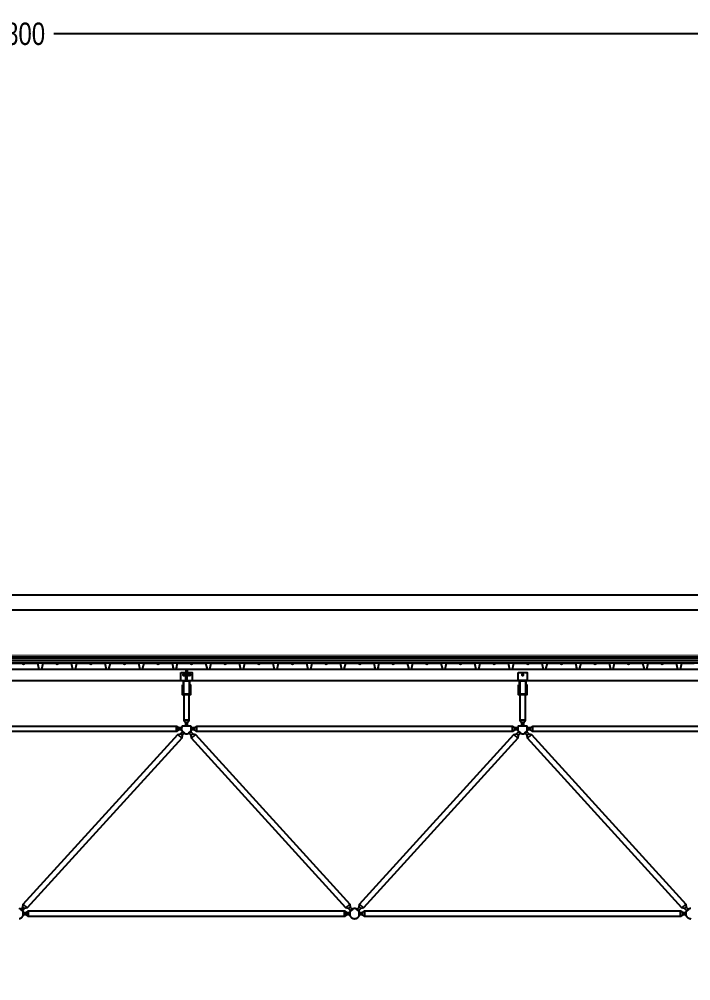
# Model space of a CAD drawing. Header units: centimetres. Extents: x 77182 to 116086, y 20619 to 33555.
# Drawn here: x 100365 to 100965, y 22503 to 23362 of the extents above; entities that cross this region are included whole.
import ezdxf

# ---------------------------------------------------------------- set-up
doc = ezdxf.new("R2010")
doc.units = ezdxf.units.CM
doc.header["$LTSCALE"] = 100
doc.linetypes.add('HIDDEN', pattern=[9.525, 6.35, -3.175])
for name, color, linetype in [('A-ANNO-DIMS', 187, 'Continuous'), ('A-ELEV-02', 253, 'Continuous'), ('A-ELEV-04', 250, 'Continuous'), ('A-WALL-INSL', 249, 'Continuous'), ('A-WALL-SNWPNL', 200, 'Continuous'), ('S-STEL', 3, 'Continuous')]:
    doc.layers.add(name, color=color, linetype=linetype)
doc.styles.add('Fields_100', font='act_simplex.shx', dxfattribs={"width": 0.8, "height": 20})
doc.linetypes.add('BATTING', pattern='A,0.00254,-2.54,[134,ltypeshp.shx,S=2.54,R=0,X=-2.54,Y=0],-5.08,[134,ltypeshp.shx,S=2.54,R=180,X=2.54,Y=0],-2.54', length=10.16254)
doc.dimstyles.new('FIELDS_100', dxfattribs={"dimscale": 0, "dimtxt": 20, "dimasz": 5, "dimexe": 5, "dimexo": 5, "dimgap": 5, "dimtad": 0, "dimdec": 0, "dimzin": 0, "dimdsep": 46, "dimtxsty": 'Fields_100', "dimblk": 'DOT', "dimcen": 0.09, "dimclrt": 50, "dimadec": 0, "dimazin": 0, "dimtfac": 1, "dimtdec": 0, "dimtix": 1, "dimtofl": 0, "dimtmove": 1, "dimatfit": 3, "dimfxl": 5, "dimfxlon": 1, "dimtolj": 1, "dimtzin": 0, "dimarcsym": 0})

# ---------------------------------------------------------------- blocks, each defined once
blk = doc.blocks.new('_Dot')
at = {"color": 0, "linetype": 'ByBlock', "lineweight": -2}
blk.add_line((-0.5, 0), (-1, 0), dxfattribs=at)
at = {"color": 0, "linetype": 'ByBlock', "const_width": 0.5}
blk.add_lwpolyline([(-0.25, 0, 1), (0.25, 0, 1)], format="xyb", close=True, dxfattribs=at)
blk = doc.blocks.new('*D15')
at = {"layer": 'A-ANNO-DIMS', "color": 0, "lineweight": -2, "transparency": 16777216}
for p, q in [((99464.7, 23343.48), (99464.7, 23353.48)), ((101264.7, 23343.48), (101264.7, 23353.48)), ((99469.7, 23348.48), (100333.03, 23348.48)), ((101259.7, 23348.48), (100396.36, 23348.48))]:
    blk.add_line(p, q, dxfattribs=at)
at = {"layer": 'DEFPOINTS', "color": 0, "transparency": 16777216}
for p in [(101264.7, 23348.48), (99464.7, 22503.48), (101264.7, 22503.48)]:
    blk.add_point(p, dxfattribs=at)
at = {"layer": 'A-ANNO-DIMS', "color": 0, "lineweight": -2, "transparency": 16777216, "xscale": 5, "yscale": 5, "zscale": 5, "rotation": 180}
blk.add_blockref('_Dot', (99464.7, 23348.48), dxfattribs=at)
at = {"layer": 'A-ANNO-DIMS', "color": 0, "lineweight": -2, "transparency": 16777216, "xscale": 5, "yscale": 5, "zscale": 5}
blk.add_blockref('_Dot', (101264.7, 23348.48), dxfattribs=at)
at = {"layer": 'A-ANNO-DIMS', "color": 50, "transparency": 16777216, "insert": (100364.7, 23348.48), "char_height": 20, "attachment_point": 5, "style": 'Fields_100'}
blk.add_mtext('\\A1;1800', dxfattribs=at)

msp = doc.modelspace()

# ---------------------------------------------------------------- linework, layer by layer
at = {"layer": 'A-ELEV-02'}
for points in [[(94012.2, 22781.49), (103009.7, 22781.49)], [(100514.2, 22781.49), (100514.2, 22778.49)], [(100515.2, 22781.49), (100515.2, 22778.49)], [(100516.9, 22777.19), (100516.88, 22777.19), (100516.87, 22777.19), (100516.85, 22777.18), (100516.83, 22777.18), (100516.82, 22777.18), (100516.8, 22777.18), (100516.79, 22777.18), (100516.77, 22777.17), (100516.75, 22777.17), (100516.74, 22777.17), (100516.72, 22777.16), (100516.7, 22777.16), (100516.69, 22777.15), (100516.67, 22777.15), (100516.66, 22777.14), (100516.64, 22777.14), (100516.62, 22777.13), (100516.61, 22777.12), (100516.59, 22777.12), (100516.58, 22777.11), (100516.56, 22777.1), (100516.54, 22777.09), (100516.53, 22777.08), (100516.51, 22777.07), (100516.5, 22777.06), (100516.48, 22777.05), (100516.47, 22777.04), (100516.46, 22777.03), (100516.44, 22777.02), (100516.43, 22777.01), (100516.42, 22776.99), (100516.4, 22776.98), (100516.39, 22776.97), (100516.38, 22776.96), (100516.37, 22776.94), (100516.35, 22776.93), (100516.34, 22776.91), (100516.33, 22776.9), (100516.32, 22776.88), (100516.31, 22776.87), (100516.3, 22776.85), (100516.29, 22776.84), (100516.28, 22776.82), (100516.28, 22776.81), (100516.27, 22776.79), (100516.26, 22776.78), (100516.25, 22776.76), (100516.25, 22776.74), (100516.24, 22776.73), (100516.23, 22776.71), (100516.23, 22776.7), (100516.22, 22776.68), (100516.22, 22776.66), (100516.22, 22776.65), (100516.21, 22776.63), (100516.21, 22776.61), (100516.21, 22776.6), (100516.2, 22776.58), (100516.2, 22776.57), (100516.2, 22776.55), (100516.2, 22776.53), (100516.2, 22776.52), (100516.2, 22776.5), (100516.2, 22776.49), (100516.2, 22776.47), (100516.2, 22776.46), (100516.2, 22776.44), (100516.2, 22776.42), (100516.2, 22776.41), (100516.2, 22776.39), (100516.21, 22776.38), (100516.21, 22776.36), (100516.21, 22776.34), (100516.22, 22776.33), (100516.22, 22776.31), (100516.22, 22776.29), (100516.23, 22776.28), (100516.23, 22776.26), (100516.24, 22776.25), (100516.25, 22776.23), (100516.25, 22776.21), (100516.26, 22776.2), (100516.27, 22776.18), (100516.28, 22776.16), (100516.28, 22776.15), (100516.29, 22776.13), (100516.3, 22776.12), (100516.31, 22776.1), (100516.32, 22776.09), (100516.33, 22776.07), (100516.34, 22776.06), (100516.35, 22776.05), (100516.37, 22776.03), (100516.38, 22776.02), (100516.39, 22776), (100516.4, 22775.99), (100516.42, 22775.98), (100516.43, 22775.97), (100516.44, 22775.95), (100516.46, 22775.94), (100516.47, 22775.93), (100516.48, 22775.92), (100516.5, 22775.91), (100516.51, 22775.9), (100516.53, 22775.89), (100516.54, 22775.88), (100516.56, 22775.87), (100516.58, 22775.86), (100516.59, 22775.86), (100516.61, 22775.85), (100516.62, 22775.84), (100516.64, 22775.84), (100516.66, 22775.83), (100516.67, 22775.82), (100516.69, 22775.82), (100516.7, 22775.81), (100516.72, 22775.81), (100516.74, 22775.81), (100516.75, 22775.8), (100516.77, 22775.8), (100516.79, 22775.8), (100516.8, 22775.79), (100516.82, 22775.79), (100516.83, 22775.79), (100516.85, 22775.79), (100516.87, 22775.79), (100516.88, 22775.79), (100516.9, 22775.79)], [(100517.5, 22777.19), (100516.9, 22777.19)], [(100517.5, 22775.79), (100516.9, 22775.79)], [(100517.5, 22775.79), (100517.51, 22775.79), (100517.53, 22775.79), (100517.54, 22775.79), (100517.56, 22775.79), (100517.58, 22775.79), (100517.59, 22775.79), (100517.61, 22775.8), (100517.62, 22775.8), (100517.64, 22775.8), (100517.66, 22775.81), (100517.67, 22775.81), (100517.69, 22775.81), (100517.71, 22775.82), (100517.72, 22775.82), (100517.74, 22775.83), (100517.76, 22775.84), (100517.77, 22775.84), (100517.79, 22775.85), (100517.8, 22775.86), (100517.82, 22775.86), (100517.83, 22775.87), (100517.85, 22775.88), (100517.87, 22775.89), (100517.88, 22775.9), (100517.9, 22775.91), (100517.91, 22775.92), (100517.92, 22775.93), (100517.94, 22775.94), (100517.95, 22775.95), (100517.97, 22775.97), (100517.98, 22775.98), (100517.99, 22775.99), (100518.01, 22776), (100518.02, 22776.02), (100518.03, 22776.03), (100518.04, 22776.05), (100518.05, 22776.06), (100518.06, 22776.07), (100518.07, 22776.09), (100518.08, 22776.1), (100518.09, 22776.12), (100518.1, 22776.13), (100518.11, 22776.15), (100518.12, 22776.16), (100518.13, 22776.18), (100518.13, 22776.2), (100518.14, 22776.21), (100518.15, 22776.23), (100518.15, 22776.25), (100518.16, 22776.26), (100518.17, 22776.28), (100518.17, 22776.29), (100518.17, 22776.31), (100518.18, 22776.33), (100518.18, 22776.34), (100518.19, 22776.36), (100518.19, 22776.38), (100518.19, 22776.39), (100518.19, 22776.41), (100518.19, 22776.42), (100518.2, 22776.44), (100518.2, 22776.46), (100518.2, 22776.47), (100518.2, 22776.49), (100518.2, 22776.5), (100518.2, 22776.52), (100518.2, 22776.53), (100518.19, 22776.55), (100518.19, 22776.57), (100518.19, 22776.58), (100518.19, 22776.6), (100518.19, 22776.61), (100518.18, 22776.63), (100518.18, 22776.65), (100518.17, 22776.66), (100518.17, 22776.68), (100518.17, 22776.7), (100518.16, 22776.71), (100518.15, 22776.73), (100518.15, 22776.74), (100518.14, 22776.76), (100518.13, 22776.78), (100518.13, 22776.79), (100518.12, 22776.81), (100518.11, 22776.82), (100518.1, 22776.84), (100518.09, 22776.85), (100518.08, 22776.87), (100518.07, 22776.88), (100518.06, 22776.9), (100518.05, 22776.91), (100518.04, 22776.93), (100518.03, 22776.94), (100518.02, 22776.96), (100518.01, 22776.97), (100517.99, 22776.98), (100517.98, 22776.99), (100517.97, 22777.01), (100517.95, 22777.02), (100517.94, 22777.03), (100517.92, 22777.04), (100517.91, 22777.05), (100517.9, 22777.06), (100517.88, 22777.07), (100517.87, 22777.08), (100517.85, 22777.09), (100517.83, 22777.1), (100517.82, 22777.11), (100517.8, 22777.12), (100517.79, 22777.12), (100517.77, 22777.13), (100517.76, 22777.14), (100517.74, 22777.14), (100517.72, 22777.15), (100517.71, 22777.15), (100517.69, 22777.16), (100517.67, 22777.16), (100517.66, 22777.17), (100517.64, 22777.17), (100517.62, 22777.17), (100517.61, 22777.18), (100517.59, 22777.18), (100517.58, 22777.18), (100517.56, 22777.18), (100517.54, 22777.18), (100517.53, 22777.19), (100517.51, 22777.19), (100517.5, 22777.19)], [(94012.2, 22771.49), (103009.7, 22771.49)], [(100509.7, 22771.49), (100519.7, 22771.49)], [(100818.7, 22771.49), (100810.7, 22771.49)], [(100511.1, 22765.89), (100511.6, 22765.89)], [(100511.1, 22764.49), (100511.6, 22764.49)], [(100512.28, 22758.69), (100512.28, 22736.09), (100513.7, 22734.09), (100513.7, 22731.09)], [(100515.7, 22731.09), (100515.7, 22734.09), (100517.11, 22736.09), (100517.11, 22758.69)], [(100517.8, 22765.89), (100518.3, 22765.89)], [(100517.8, 22764.49), (100518.3, 22764.49)], [(100811.1, 22765.89), (100811.6, 22765.89)], [(100811.1, 22764.49), (100811.6, 22764.49)], [(100812.28, 22758.69), (100812.28, 22736.09), (100813.7, 22734.09), (100813.7, 22731.09)], [(100815.7, 22731.09), (100815.7, 22734.09), (100817.11, 22736.09), (100817.11, 22758.69)], [(100817.8, 22765.89), (100818.3, 22765.89)], [(100817.8, 22764.49), (100818.3, 22764.49)], [(100517.11, 22736.09), (100512.28, 22736.09)], [(100515.7, 22734.09), (100513.7, 22734.09)], [(100817.11, 22736.09), (100812.28, 22736.09)], [(100815.7, 22734.09), (100813.7, 22734.09)], [(100218.8, 22729.39), (100221.8, 22729.39), (100223.8, 22730.8), (100505.6, 22730.8), (100507.6, 22729.39), (100510.6, 22729.39)], [(100510.6, 22727.39), (100507.6, 22727.39), (100505.6, 22725.97), (100223.8, 22725.97), (100221.8, 22727.39), (100218.8, 22727.39)], [(100505.6, 22725.97), (100505.6, 22730.8)], [(100506.79, 22723.28), (100510.36, 22720.03)], [(100507.6, 22727.39), (100507.6, 22729.39)], [(100509.18, 22723.81), (100510.66, 22722.46)], [(100511.1, 22731.09), (100511.01, 22730.97), (100510.93, 22730.84), (100510.85, 22730.71), (100510.77, 22730.58), (100510.7, 22730.45), (100510.63, 22730.31), (100510.56, 22730.17), (100510.51, 22730.02), (100510.45, 22729.88), (100510.43, 22729.8), (100510.4, 22729.73), (100510.38, 22729.65), (100510.36, 22729.57), (100510.34, 22729.5), (100510.32, 22729.42), (100510.3, 22729.34), (100510.28, 22729.26), (100510.27, 22729.19), (100510.26, 22729.11), (100510.24, 22729.03), (100510.23, 22728.95), (100510.22, 22728.87), (100510.22, 22728.79), (100510.21, 22728.71), (100510.2, 22728.63), (100510.2, 22728.55), (100510.2, 22728.47), (100510.2, 22728.39), (100510.2, 22728.31), (100510.2, 22728.23), (100510.2, 22728.15), (100510.21, 22728.07), (100510.21, 22727.99), (100510.22, 22727.92), (100510.23, 22727.84), (100510.24, 22727.76), (100510.25, 22727.68), (100510.28, 22727.53), (100510.31, 22727.37), (100510.35, 22727.22), (100510.39, 22727.07), (100510.44, 22726.93), (100510.49, 22726.79), (100510.55, 22726.65), (100510.61, 22726.51), (100510.67, 22726.37), (100510.74, 22726.24), (100510.81, 22726.11), (100510.89, 22725.98), (100510.98, 22725.86), (100511.07, 22725.73), (100511.16, 22725.61), (100511.26, 22725.49), (100511.36, 22725.37), (100511.47, 22725.25), (100511.52, 22725.2), (100511.58, 22725.14), (100511.64, 22725.09), (100511.69, 22725.04), (100511.75, 22724.98), (100511.81, 22724.93), (100511.88, 22724.88), (100511.94, 22724.83), (100512, 22724.78), (100512.07, 22724.74), (100512.13, 22724.69), (100512.2, 22724.65), (100512.26, 22724.6), (100512.33, 22724.56), (100512.4, 22724.52), (100512.47, 22724.48), (100512.54, 22724.44), (100512.61, 22724.4), (100512.68, 22724.36), (100512.75, 22724.33), (100512.82, 22724.3), (100512.9, 22724.26), (100512.97, 22724.23), (100513.04, 22724.2), (100513.12, 22724.17), (100513.19, 22724.15), (100513.27, 22724.12), (100513.34, 22724.1), (100513.49, 22724.05), (100513.64, 22724.01), (100513.79, 22723.98), (100513.95, 22723.95), (100514.1, 22723.93), (100514.25, 22723.91), (100514.4, 22723.9), (100514.55, 22723.89), (100514.7, 22723.89), (100514.85, 22723.89), (100515, 22723.9), (100515.15, 22723.91), (100515.3, 22723.93), (100515.45, 22723.95), (100515.6, 22723.98), (100515.75, 22724.01), (100515.9, 22724.05), (100516.05, 22724.1), (100516.13, 22724.12), (100516.2, 22724.15), (100516.28, 22724.17), (100516.35, 22724.2), (100516.43, 22724.23), (100516.5, 22724.26), (100516.57, 22724.3), (100516.64, 22724.33), (100516.71, 22724.36), (100516.79, 22724.4), (100516.86, 22724.44), (100516.93, 22724.48), (100516.99, 22724.52), (100517.06, 22724.56), (100517.13, 22724.6), (100517.2, 22724.65), (100517.26, 22724.69), (100517.33, 22724.74), (100517.39, 22724.78), (100517.46, 22724.83), (100517.52, 22724.88), (100517.58, 22724.93), (100517.64, 22724.98), (100517.7, 22725.04), (100517.76, 22725.09), (100517.82, 22725.14), (100517.87, 22725.2), (100517.93, 22725.25), (100518.04, 22725.37), (100518.14, 22725.49), (100518.24, 22725.61), (100518.33, 22725.73), (100518.42, 22725.86), (100518.5, 22725.98), (100518.58, 22726.11), (100518.65, 22726.24), (100518.72, 22726.37), (100518.79, 22726.51), (100518.85, 22726.65), (100518.9, 22726.79), (100518.95, 22726.93), (100519, 22727.07), (100519.04, 22727.22), (100519.08, 22727.37), (100519.11, 22727.53), (100519.14, 22727.68), (100519.15, 22727.76), (100519.16, 22727.84), (100519.17, 22727.92), (100519.18, 22727.99), (100519.19, 22728.07), (100519.19, 22728.15), (100519.19, 22728.23), (100519.2, 22728.31), (100519.2, 22728.39), (100519.2, 22728.47), (100519.19, 22728.55), (100519.19, 22728.63), (100519.19, 22728.71), (100519.18, 22728.79), (100519.17, 22728.87), (100519.16, 22728.95), (100519.15, 22729.03), (100519.14, 22729.11), (100519.13, 22729.19), (100519.11, 22729.26), (100519.09, 22729.34), (100519.08, 22729.42), (100519.06, 22729.5), (100519.04, 22729.57), (100519.02, 22729.65), (100518.99, 22729.73), (100518.97, 22729.8), (100518.94, 22729.88), (100518.89, 22730.02), (100518.83, 22730.17), (100518.77, 22730.31), (100518.7, 22730.45), (100518.63, 22730.58), (100518.55, 22730.71), (100518.47, 22730.84), (100518.38, 22730.97), (100518.3, 22731.09)], [(100510.57, 22726.6), (100513.31, 22724.11)], [(100510.6, 22726.53), (100510.6, 22730.24)], [(100511.1, 22731.09), (100518.3, 22731.09)], [(100516.08, 22724.11), (100518.83, 22726.6)], [(100518.73, 22722.46), (100520.21, 22723.81)], [(100518.8, 22729.39), (100521.8, 22729.39), (100523.8, 22730.8), (100805.6, 22730.8), (100807.6, 22729.39), (100810.6, 22729.39)], [(100518.8, 22726.53), (100518.8, 22730.24)], [(100810.6, 22727.39), (100807.6, 22727.39), (100805.6, 22725.97), (100523.8, 22725.97), (100521.8, 22727.39), (100518.8, 22727.39)], [(100519.03, 22720.03), (100522.61, 22723.28)], [(100521.8, 22727.39), (100521.8, 22729.39)], [(100523.8, 22725.97), (100523.8, 22730.8)], [(100805.6, 22725.97), (100805.6, 22730.8)], [(100806.79, 22723.28), (100810.36, 22720.03)], [(100807.6, 22727.39), (100807.6, 22729.39)], [(100809.18, 22723.81), (100810.66, 22722.46)], [(100811.1, 22731.09), (100811.01, 22730.97), (100810.93, 22730.84), (100810.85, 22730.71), (100810.77, 22730.58), (100810.7, 22730.45), (100810.63, 22730.31), (100810.56, 22730.17), (100810.51, 22730.02), (100810.45, 22729.88), (100810.43, 22729.8), (100810.4, 22729.73), (100810.38, 22729.65), (100810.36, 22729.57), (100810.34, 22729.5), (100810.32, 22729.42), (100810.3, 22729.34), (100810.28, 22729.26), (100810.27, 22729.19), (100810.26, 22729.11), (100810.24, 22729.03), (100810.23, 22728.95), (100810.22, 22728.87), (100810.22, 22728.79), (100810.21, 22728.71), (100810.2, 22728.63), (100810.2, 22728.55), (100810.2, 22728.47), (100810.2, 22728.39), (100810.2, 22728.31), (100810.2, 22728.23), (100810.2, 22728.15), (100810.21, 22728.07), (100810.21, 22727.99), (100810.22, 22727.92), (100810.23, 22727.84), (100810.24, 22727.76), (100810.25, 22727.68), (100810.28, 22727.53), (100810.31, 22727.37), (100810.35, 22727.22), (100810.39, 22727.07), (100810.44, 22726.93), (100810.49, 22726.79), (100810.55, 22726.65), (100810.61, 22726.51), (100810.67, 22726.37), (100810.74, 22726.24), (100810.81, 22726.11), (100810.89, 22725.98), (100810.98, 22725.86), (100811.07, 22725.73), (100811.16, 22725.61), (100811.26, 22725.49), (100811.36, 22725.37), (100811.47, 22725.25), (100811.52, 22725.2), (100811.58, 22725.14), (100811.64, 22725.09), (100811.69, 22725.04), (100811.75, 22724.98), (100811.81, 22724.93), (100811.88, 22724.88), (100811.94, 22724.83), (100812, 22724.78), (100812.07, 22724.74), (100812.13, 22724.69), (100812.2, 22724.65), (100812.26, 22724.6), (100812.33, 22724.56), (100812.4, 22724.52), (100812.47, 22724.48), (100812.54, 22724.44), (100812.61, 22724.4), (100812.68, 22724.36), (100812.75, 22724.33), (100812.82, 22724.3), (100812.9, 22724.26), (100812.97, 22724.23), (100813.04, 22724.2), (100813.12, 22724.17), (100813.19, 22724.15), (100813.27, 22724.12), (100813.34, 22724.1), (100813.49, 22724.05), (100813.64, 22724.01), (100813.79, 22723.98), (100813.95, 22723.95), (100814.1, 22723.93), (100814.25, 22723.91), (100814.4, 22723.9), (100814.55, 22723.89), (100814.7, 22723.89), (100814.85, 22723.89), (100815, 22723.9), (100815.15, 22723.91), (100815.3, 22723.93), (100815.45, 22723.95), (100815.6, 22723.98), (100815.75, 22724.01), (100815.9, 22724.05), (100816.05, 22724.1), (100816.13, 22724.12), (100816.2, 22724.15), (100816.28, 22724.17), (100816.35, 22724.2), (100816.43, 22724.23), (100816.5, 22724.26), (100816.57, 22724.3), (100816.64, 22724.33), (100816.71, 22724.36), (100816.79, 22724.4), (100816.86, 22724.44), (100816.93, 22724.48), (100816.99, 22724.52), (100817.06, 22724.56), (100817.13, 22724.6), (100817.2, 22724.65), (100817.26, 22724.69), (100817.33, 22724.74), (100817.39, 22724.78), (100817.46, 22724.83), (100817.52, 22724.88), (100817.58, 22724.93), (100817.64, 22724.98), (100817.7, 22725.04), (100817.76, 22725.09), (100817.82, 22725.14), (100817.87, 22725.2), (100817.93, 22725.25), (100818.04, 22725.37), (100818.14, 22725.49), (100818.24, 22725.61), (100818.33, 22725.73), (100818.42, 22725.86), (100818.5, 22725.98), (100818.58, 22726.11), (100818.65, 22726.24), (100818.72, 22726.37), (100818.79, 22726.51), (100818.85, 22726.65), (100818.9, 22726.79), (100818.95, 22726.93), (100819, 22727.07), (100819.04, 22727.22), (100819.08, 22727.37), (100819.11, 22727.53), (100819.14, 22727.68), (100819.15, 22727.76), (100819.16, 22727.84), (100819.17, 22727.92), (100819.18, 22727.99), (100819.19, 22728.07), (100819.19, 22728.15), (100819.19, 22728.23), (100819.2, 22728.31), (100819.2, 22728.39), (100819.2, 22728.47), (100819.19, 22728.55), (100819.19, 22728.63), (100819.19, 22728.71), (100819.18, 22728.79), (100819.17, 22728.87), (100819.16, 22728.95), (100819.15, 22729.03), (100819.14, 22729.11), (100819.13, 22729.19), (100819.11, 22729.26), (100819.09, 22729.34), (100819.08, 22729.42), (100819.06, 22729.5), (100819.04, 22729.57), (100819.02, 22729.65), (100818.99, 22729.73), (100818.97, 22729.8), (100818.94, 22729.88), (100818.89, 22730.02), (100818.83, 22730.17), (100818.77, 22730.31), (100818.7, 22730.45), (100818.63, 22730.58), (100818.55, 22730.71), (100818.47, 22730.84), (100818.38, 22730.97), (100818.3, 22731.09)], [(100810.57, 22726.6), (100813.31, 22724.11)], [(100810.6, 22726.53), (100810.6, 22730.24)], [(100811.1, 22731.09), (100818.3, 22731.09)], [(100816.08, 22724.11), (100818.83, 22726.6)], [(100818.73, 22722.46), (100820.21, 22723.81)], [(100818.8, 22729.39), (100821.8, 22729.39), (100823.8, 22730.8), (101105.6, 22730.8), (101107.6, 22729.39), (101110.6, 22729.39)], [(100818.8, 22726.53), (100818.8, 22730.24)], [(101110.6, 22727.39), (101107.6, 22727.39), (101105.6, 22725.97), (100823.8, 22725.97), (100821.8, 22727.39), (100818.8, 22727.39)], [(100819.03, 22720.03), (100822.61, 22723.28)], [(100821.8, 22727.39), (100821.8, 22729.39)], [(100823.8, 22725.97), (100823.8, 22730.8)], [(100368.73, 22569.31), (100370.21, 22567.97)], [(100369.03, 22571.74), (100372.61, 22568.5)], [(100656.79, 22568.5), (100660.36, 22571.74)], [(100659.18, 22567.97), (100660.66, 22569.31)], [(100668.73, 22569.31), (100670.21, 22567.97)], [(100669.03, 22571.74), (100672.61, 22568.5)], [(100956.79, 22568.5), (100960.36, 22571.74)], [(100959.18, 22567.97), (100960.66, 22569.31)], [(100365.31, 22558.93), (100365.41, 22558.94), (100365.52, 22558.96), (100365.62, 22558.98), (100365.73, 22559.01), (100365.83, 22559.03), (100365.94, 22559.06), (100366.04, 22559.09), (100366.15, 22559.13), (100366.25, 22559.16), (100366.35, 22559.2), (100366.46, 22559.25), (100366.56, 22559.29), (100366.66, 22559.34), (100366.76, 22559.39), (100366.86, 22559.44), (100366.96, 22559.5), (100367.06, 22559.56), (100367.16, 22559.62), (100367.26, 22559.68), (100367.35, 22559.75), (100367.44, 22559.82), (100367.53, 22559.89), (100367.62, 22559.97), (100367.71, 22560.04), (100367.8, 22560.12), (100367.88, 22560.2), (100367.96, 22560.29), (100368.04, 22560.37), (100368.12, 22560.46), (100368.19, 22560.55), (100368.26, 22560.64), (100368.33, 22560.73), (100368.4, 22560.83), (100368.46, 22560.92), (100368.53, 22561.02), (100368.58, 22561.12), (100368.64, 22561.22), (100368.69, 22561.32), (100368.75, 22561.42), (100368.79, 22561.52), (100368.84, 22561.63), (100368.88, 22561.73), (100368.92, 22561.83), (100368.96, 22561.94), (100368.99, 22562.04), (100369.02, 22562.15), (100369.05, 22562.25), (100369.08, 22562.36), (100369.1, 22562.46), (100369.12, 22562.57), (100369.14, 22562.67), (100369.16, 22562.78), (100369.17, 22562.88), (100369.18, 22562.98), (100369.19, 22563.08), (100369.19, 22563.19), (100369.2, 22563.29), (100369.2, 22563.39), (100369.2, 22563.49), (100369.19, 22563.59), (100369.19, 22563.69), (100369.18, 22563.79), (100369.17, 22563.89), (100369.16, 22564), (100369.14, 22564.1), (100369.12, 22564.21), (100369.1, 22564.31), (100369.08, 22564.41), (100369.05, 22564.52), (100369.02, 22564.62), (100368.99, 22564.73), (100368.96, 22564.83), (100368.92, 22564.94), (100368.88, 22565.04), (100368.84, 22565.15), (100368.79, 22565.25), (100368.75, 22565.35), (100368.69, 22565.45), (100368.64, 22565.55), (100368.58, 22565.65), (100368.53, 22565.75), (100368.46, 22565.85), (100368.4, 22565.94), (100368.33, 22566.04), (100368.26, 22566.13), (100368.19, 22566.22), (100368.12, 22566.31), (100368.04, 22566.4), (100367.96, 22566.49), (100367.88, 22566.57), (100367.8, 22566.65), (100367.71, 22566.73), (100367.62, 22566.81), (100367.53, 22566.88), (100367.44, 22566.95), (100367.35, 22567.02), (100367.26, 22567.09), (100367.16, 22567.15), (100367.06, 22567.21), (100366.96, 22567.27), (100366.86, 22567.33), (100366.76, 22567.38), (100366.66, 22567.43), (100366.56, 22567.48), (100366.46, 22567.53), (100366.35, 22567.57), (100366.25, 22567.61), (100366.15, 22567.65), (100366.04, 22567.68), (100365.94, 22567.71), (100365.83, 22567.74), (100365.73, 22567.77), (100365.62, 22567.79), (100365.52, 22567.81), (100365.41, 22567.83), (100365.31, 22567.84)], [(100366.08, 22567.67), (100368.83, 22565.17)], [(100368.8, 22564.39), (100371.8, 22564.39), (100373.8, 22565.8), (100655.6, 22565.8), (100657.6, 22564.39), (100660.6, 22564.39)], [(100368.8, 22561.53), (100368.8, 22565.24)], [(100660.6, 22562.39), (100657.6, 22562.39), (100655.6, 22560.97), (100373.8, 22560.97), (100371.8, 22562.39), (100368.8, 22562.39)], [(100371.8, 22562.39), (100371.8, 22564.39)], [(100373.8, 22560.97), (100373.8, 22565.8)], [(100655.6, 22560.97), (100655.6, 22565.8)], [(100657.6, 22562.39), (100657.6, 22564.39)], [(100660.57, 22565.17), (100663.31, 22567.67)], [(100660.6, 22561.53), (100660.6, 22565.24)], [(100666.08, 22567.67), (100668.83, 22565.17)], [(100668.8, 22564.39), (100671.8, 22564.39), (100673.8, 22565.8), (100955.6, 22565.8), (100957.6, 22564.39), (100960.6, 22564.39)], [(100668.8, 22561.53), (100668.8, 22565.24)], [(100960.6, 22562.39), (100957.6, 22562.39), (100955.6, 22560.97), (100673.8, 22560.97), (100671.8, 22562.39), (100668.8, 22562.39)], [(100671.8, 22562.39), (100671.8, 22564.39)], [(100673.8, 22560.97), (100673.8, 22565.8)], [(100955.6, 22560.97), (100955.6, 22565.8)], [(100957.6, 22562.39), (100957.6, 22564.39)], [(100964.8, 22567.89), (100964.7, 22567.89), (100964.6, 22567.89), (100964.5, 22567.88), (100964.4, 22567.88), (100964.29, 22567.87), (100964.19, 22567.86), (100964.09, 22567.84), (100963.98, 22567.83), (100963.88, 22567.81), (100963.77, 22567.79), (100963.67, 22567.77), (100963.56, 22567.74), (100963.46, 22567.71), (100963.35, 22567.68), (100963.25, 22567.65), (100963.15, 22567.61), (100963.04, 22567.57), (100962.94, 22567.53), (100962.83, 22567.48), (100962.73, 22567.43), (100962.63, 22567.38), (100962.53, 22567.33), (100962.43, 22567.27), (100962.33, 22567.21), (100962.24, 22567.15), (100962.14, 22567.09), (100962.04, 22567.02), (100961.95, 22566.95), (100961.86, 22566.88), (100961.77, 22566.81), (100961.68, 22566.73), (100961.6, 22566.65), (100961.52, 22566.57), (100961.43, 22566.49), (100961.36, 22566.4), (100961.28, 22566.31), (100961.2, 22566.22), (100961.13, 22566.13), (100961.06, 22566.04), (100961, 22565.94), (100960.93, 22565.85), (100960.87, 22565.75), (100960.81, 22565.65), (100960.75, 22565.55), (100960.7, 22565.45), (100960.65, 22565.35), (100960.6, 22565.25), (100960.56, 22565.15), (100960.51, 22565.04), (100960.47, 22564.94), (100960.44, 22564.83), (100960.4, 22564.73), (100960.37, 22564.62), (100960.34, 22564.52), (100960.32, 22564.41), (100960.29, 22564.31), (100960.27, 22564.21), (100960.25, 22564.1), (100960.24, 22564), (100960.23, 22563.89), (100960.22, 22563.79), (100960.21, 22563.69), (100960.2, 22563.59), (100960.2, 22563.49), (100960.2, 22563.39), (100960.2, 22563.29), (100960.2, 22563.19), (100960.21, 22563.08), (100960.22, 22562.98), (100960.23, 22562.88), (100960.24, 22562.78), (100960.25, 22562.67), (100960.27, 22562.57), (100960.29, 22562.46), (100960.32, 22562.36), (100960.34, 22562.25), (100960.37, 22562.15), (100960.4, 22562.04), (100960.44, 22561.94), (100960.47, 22561.83), (100960.51, 22561.73), (100960.56, 22561.63), (100960.6, 22561.52), (100960.65, 22561.42), (100960.7, 22561.32), (100960.75, 22561.22), (100960.81, 22561.12), (100960.87, 22561.02), (100960.93, 22560.92), (100961, 22560.83), (100961.06, 22560.73), (100961.13, 22560.64), (100961.2, 22560.55), (100961.28, 22560.46), (100961.36, 22560.37), (100961.43, 22560.29), (100961.52, 22560.2), (100961.6, 22560.12), (100961.68, 22560.04), (100961.77, 22559.97), (100961.86, 22559.89), (100961.95, 22559.82), (100962.04, 22559.75), (100962.14, 22559.68), (100962.24, 22559.62), (100962.33, 22559.56), (100962.43, 22559.5), (100962.53, 22559.44), (100962.63, 22559.39), (100962.73, 22559.34), (100962.83, 22559.29), (100962.94, 22559.25), (100963.04, 22559.2), (100963.15, 22559.16), (100963.25, 22559.13), (100963.35, 22559.09), (100963.46, 22559.06), (100963.56, 22559.03), (100963.67, 22559.01), (100963.77, 22558.98), (100963.88, 22558.96), (100963.98, 22558.94), (100964.09, 22558.93), (100964.19, 22558.92), (100964.29, 22558.9), (100964.4, 22558.9), (100964.5, 22558.89), (100964.6, 22558.89), (100964.7, 22558.89), (100964.8, 22558.89)], [(100960.57, 22565.17), (100963.31, 22567.67)], [(100960.6, 22561.53), (100960.6, 22565.24)]]:
    msp.add_lwpolyline(points, dxfattribs=at)
for points in [[(100509.7, 22778.49), (100519.7, 22778.49), (100519.7, 22771.19), (100509.7, 22771.19)], [(100512.9, 22776.49), (100512.9, 22776.5), (100512.9, 22776.52), (100512.9, 22776.53), (100512.89, 22776.55), (100512.89, 22776.57), (100512.89, 22776.58), (100512.89, 22776.6), (100512.89, 22776.61), (100512.88, 22776.63), (100512.88, 22776.65), (100512.87, 22776.66), (100512.87, 22776.68), (100512.87, 22776.7), (100512.86, 22776.71), (100512.85, 22776.73), (100512.85, 22776.74), (100512.84, 22776.76), (100512.83, 22776.78), (100512.83, 22776.79), (100512.82, 22776.81), (100512.81, 22776.82), (100512.8, 22776.84), (100512.79, 22776.85), (100512.78, 22776.87), (100512.77, 22776.88), (100512.76, 22776.9), (100512.75, 22776.91), (100512.74, 22776.93), (100512.73, 22776.94), (100512.72, 22776.96), (100512.71, 22776.97), (100512.69, 22776.98), (100512.68, 22776.99), (100512.67, 22777.01), (100512.65, 22777.02), (100512.64, 22777.03), (100512.62, 22777.04), (100512.61, 22777.05), (100512.6, 22777.06), (100512.58, 22777.07), (100512.57, 22777.08), (100512.55, 22777.09), (100512.53, 22777.1), (100512.52, 22777.11), (100512.5, 22777.12), (100512.49, 22777.12), (100512.47, 22777.13), (100512.46, 22777.14), (100512.44, 22777.14), (100512.42, 22777.15), (100512.41, 22777.15), (100512.39, 22777.16), (100512.37, 22777.16), (100512.36, 22777.17), (100512.34, 22777.17), (100512.32, 22777.17), (100512.31, 22777.18), (100512.29, 22777.18), (100512.28, 22777.18), (100512.26, 22777.18), (100512.24, 22777.18), (100512.23, 22777.19), (100512.21, 22777.19), (100512.2, 22777.19), (100512.18, 22777.19), (100512.17, 22777.19), (100512.15, 22777.18), (100512.13, 22777.18), (100512.12, 22777.18), (100512.1, 22777.18), (100512.09, 22777.18), (100512.07, 22777.17), (100512.05, 22777.17), (100512.04, 22777.17), (100512.02, 22777.16), (100512, 22777.16), (100511.99, 22777.15), (100511.97, 22777.15), (100511.96, 22777.14), (100511.94, 22777.14), (100511.92, 22777.13), (100511.91, 22777.12), (100511.89, 22777.12), (100511.88, 22777.11), (100511.86, 22777.1), (100511.84, 22777.09), (100511.83, 22777.08), (100511.81, 22777.07), (100511.8, 22777.06), (100511.78, 22777.05), (100511.77, 22777.04), (100511.76, 22777.03), (100511.74, 22777.02), (100511.73, 22777.01), (100511.72, 22776.99), (100511.7, 22776.98), (100511.69, 22776.97), (100511.68, 22776.96), (100511.67, 22776.94), (100511.65, 22776.93), (100511.64, 22776.91), (100511.63, 22776.9), (100511.62, 22776.88), (100511.61, 22776.87), (100511.6, 22776.85), (100511.59, 22776.84), (100511.58, 22776.82), (100511.58, 22776.81), (100511.57, 22776.79), (100511.56, 22776.78), (100511.55, 22776.76), (100511.55, 22776.74), (100511.54, 22776.73), (100511.53, 22776.71), (100511.53, 22776.7), (100511.52, 22776.68), (100511.52, 22776.66), (100511.52, 22776.65), (100511.51, 22776.63), (100511.51, 22776.61), (100511.51, 22776.6), (100511.5, 22776.58), (100511.5, 22776.57), (100511.5, 22776.55), (100511.5, 22776.53), (100511.5, 22776.52), (100511.5, 22776.5), (100511.5, 22776.49), (100511.5, 22776.47), (100511.5, 22776.46), (100511.5, 22776.44), (100511.5, 22776.42), (100511.5, 22776.41), (100511.5, 22776.39), (100511.51, 22776.38), (100511.51, 22776.36), (100511.51, 22776.34), (100511.52, 22776.33), (100511.52, 22776.31), (100511.52, 22776.29), (100511.53, 22776.28), (100511.53, 22776.26), (100511.54, 22776.25), (100511.55, 22776.23), (100511.55, 22776.21), (100511.56, 22776.2), (100511.57, 22776.18), (100511.58, 22776.16), (100511.58, 22776.15), (100511.59, 22776.13), (100511.6, 22776.12), (100511.61, 22776.1), (100511.62, 22776.09), (100511.63, 22776.07), (100511.64, 22776.06), (100511.65, 22776.05), (100511.67, 22776.03), (100511.68, 22776.02), (100511.69, 22776), (100511.7, 22775.99), (100511.72, 22775.98), (100511.73, 22775.97), (100511.74, 22775.95), (100511.76, 22775.94), (100511.77, 22775.93), (100511.78, 22775.92), (100511.8, 22775.91), (100511.81, 22775.9), (100511.83, 22775.89), (100511.84, 22775.88), (100511.86, 22775.87), (100511.88, 22775.86), (100511.89, 22775.86), (100511.91, 22775.85), (100511.92, 22775.84), (100511.94, 22775.84), (100511.96, 22775.83), (100511.97, 22775.82), (100511.99, 22775.82), (100512, 22775.81), (100512.02, 22775.81), (100512.04, 22775.81), (100512.05, 22775.8), (100512.07, 22775.8), (100512.09, 22775.8), (100512.1, 22775.79), (100512.12, 22775.79), (100512.13, 22775.79), (100512.15, 22775.79), (100512.17, 22775.79), (100512.18, 22775.79), (100512.2, 22775.79), (100512.21, 22775.79), (100512.23, 22775.79), (100512.24, 22775.79), (100512.26, 22775.79), (100512.28, 22775.79), (100512.29, 22775.79), (100512.31, 22775.8), (100512.32, 22775.8), (100512.34, 22775.8), (100512.36, 22775.81), (100512.37, 22775.81), (100512.39, 22775.81), (100512.41, 22775.82), (100512.42, 22775.82), (100512.44, 22775.83), (100512.46, 22775.84), (100512.47, 22775.84), (100512.49, 22775.85), (100512.5, 22775.86), (100512.52, 22775.86), (100512.53, 22775.87), (100512.55, 22775.88), (100512.57, 22775.89), (100512.58, 22775.9), (100512.6, 22775.91), (100512.61, 22775.92), (100512.62, 22775.93), (100512.64, 22775.94), (100512.65, 22775.95), (100512.67, 22775.97), (100512.68, 22775.98), (100512.69, 22775.99), (100512.71, 22776), (100512.72, 22776.02), (100512.73, 22776.03), (100512.74, 22776.05), (100512.75, 22776.06), (100512.76, 22776.07), (100512.77, 22776.09), (100512.78, 22776.1), (100512.79, 22776.12), (100512.8, 22776.13), (100512.81, 22776.15), (100512.82, 22776.16), (100512.83, 22776.18), (100512.83, 22776.2), (100512.84, 22776.21), (100512.85, 22776.23), (100512.85, 22776.25), (100512.86, 22776.26), (100512.87, 22776.28), (100512.87, 22776.29), (100512.87, 22776.31), (100512.88, 22776.33), (100512.88, 22776.34), (100512.89, 22776.36), (100512.89, 22776.38), (100512.89, 22776.39), (100512.89, 22776.41), (100512.89, 22776.42), (100512.9, 22776.44), (100512.9, 22776.46), (100512.9, 22776.47)], [(100810.7, 22778.49), (100818.7, 22778.49), (100818.7, 22771.19), (100810.7, 22771.19)], [(100815.4, 22776.49), (100815.4, 22776.5), (100815.4, 22776.52), (100815.4, 22776.53), (100815.39, 22776.55), (100815.39, 22776.57), (100815.39, 22776.58), (100815.39, 22776.6), (100815.39, 22776.61), (100815.38, 22776.63), (100815.38, 22776.65), (100815.37, 22776.66), (100815.37, 22776.68), (100815.37, 22776.7), (100815.36, 22776.71), (100815.35, 22776.73), (100815.35, 22776.74), (100815.34, 22776.76), (100815.33, 22776.78), (100815.33, 22776.79), (100815.32, 22776.81), (100815.31, 22776.82), (100815.3, 22776.84), (100815.29, 22776.85), (100815.28, 22776.87), (100815.27, 22776.88), (100815.26, 22776.9), (100815.25, 22776.91), (100815.24, 22776.93), (100815.23, 22776.94), (100815.22, 22776.96), (100815.21, 22776.97), (100815.19, 22776.98), (100815.18, 22776.99), (100815.17, 22777.01), (100815.15, 22777.02), (100815.14, 22777.03), (100815.12, 22777.04), (100815.11, 22777.05), (100815.1, 22777.06), (100815.08, 22777.07), (100815.07, 22777.08), (100815.05, 22777.09), (100815.03, 22777.1), (100815.02, 22777.11), (100815, 22777.12), (100814.99, 22777.12), (100814.97, 22777.13), (100814.96, 22777.14), (100814.94, 22777.14), (100814.92, 22777.15), (100814.91, 22777.15), (100814.89, 22777.16), (100814.87, 22777.16), (100814.86, 22777.17), (100814.84, 22777.17), (100814.82, 22777.17), (100814.81, 22777.18), (100814.79, 22777.18), (100814.78, 22777.18), (100814.76, 22777.18), (100814.74, 22777.19), (100814.73, 22777.19), (100814.71, 22777.19), (100814.7, 22777.19), (100814.68, 22777.19), (100814.67, 22777.19), (100814.65, 22777.19), (100814.63, 22777.18), (100814.62, 22777.18), (100814.6, 22777.18), (100814.59, 22777.18), (100814.57, 22777.17), (100814.55, 22777.17), (100814.54, 22777.17), (100814.52, 22777.16), (100814.5, 22777.16), (100814.49, 22777.15), (100814.47, 22777.15), (100814.46, 22777.14), (100814.44, 22777.14), (100814.42, 22777.13), (100814.41, 22777.12), (100814.39, 22777.12), (100814.38, 22777.11), (100814.36, 22777.1), (100814.34, 22777.09), (100814.33, 22777.08), (100814.31, 22777.07), (100814.3, 22777.06), (100814.28, 22777.05), (100814.27, 22777.04), (100814.26, 22777.03), (100814.24, 22777.02), (100814.23, 22777.01), (100814.22, 22776.99), (100814.2, 22776.98), (100814.19, 22776.97), (100814.18, 22776.96), (100814.17, 22776.94), (100814.15, 22776.93), (100814.14, 22776.91), (100814.13, 22776.9), (100814.12, 22776.88), (100814.11, 22776.87), (100814.1, 22776.85), (100814.09, 22776.84), (100814.08, 22776.82), (100814.08, 22776.81), (100814.07, 22776.79), (100814.06, 22776.78), (100814.05, 22776.76), (100814.05, 22776.74), (100814.04, 22776.73), (100814.03, 22776.71), (100814.03, 22776.7), (100814.02, 22776.68), (100814.02, 22776.66), (100814.02, 22776.65), (100814.01, 22776.63), (100814.01, 22776.61), (100814.01, 22776.6), (100814, 22776.58), (100814, 22776.57), (100814, 22776.55), (100814, 22776.53), (100814, 22776.52), (100814, 22776.5), (100814, 22776.49), (100814, 22776.47), (100814, 22776.46), (100814, 22776.44), (100814, 22776.42), (100814, 22776.41), (100814, 22776.39), (100814.01, 22776.38), (100814.01, 22776.36), (100814.01, 22776.34), (100814.02, 22776.33), (100814.02, 22776.31), (100814.02, 22776.29), (100814.03, 22776.28), (100814.03, 22776.26), (100814.04, 22776.25), (100814.05, 22776.23), (100814.05, 22776.21), (100814.06, 22776.2), (100814.07, 22776.18), (100814.08, 22776.17), (100814.08, 22776.15), (100814.09, 22776.13), (100814.1, 22776.12), (100814.11, 22776.1), (100814.12, 22776.09), (100814.13, 22776.07), (100814.14, 22776.06), (100814.15, 22776.05), (100814.17, 22776.03), (100814.18, 22776.02), (100814.19, 22776), (100814.2, 22775.99), (100814.22, 22775.98), (100814.23, 22775.97), (100814.24, 22775.95), (100814.26, 22775.94), (100814.27, 22775.93), (100814.28, 22775.92), (100814.3, 22775.91), (100814.31, 22775.9), (100814.33, 22775.89), (100814.34, 22775.88), (100814.36, 22775.87), (100814.38, 22775.86), (100814.39, 22775.86), (100814.41, 22775.85), (100814.42, 22775.84), (100814.44, 22775.84), (100814.46, 22775.83), (100814.47, 22775.82), (100814.49, 22775.82), (100814.5, 22775.81), (100814.52, 22775.81), (100814.54, 22775.81), (100814.55, 22775.8), (100814.57, 22775.8), (100814.59, 22775.8), (100814.6, 22775.79), (100814.62, 22775.79), (100814.63, 22775.79), (100814.65, 22775.79), (100814.67, 22775.79), (100814.68, 22775.79), (100814.7, 22775.79), (100814.71, 22775.79), (100814.73, 22775.79), (100814.74, 22775.79), (100814.76, 22775.79), (100814.78, 22775.79), (100814.79, 22775.79), (100814.81, 22775.8), (100814.82, 22775.8), (100814.84, 22775.8), (100814.86, 22775.81), (100814.87, 22775.81), (100814.89, 22775.81), (100814.91, 22775.82), (100814.92, 22775.82), (100814.94, 22775.83), (100814.96, 22775.84), (100814.97, 22775.84), (100814.99, 22775.85), (100815, 22775.86), (100815.02, 22775.86), (100815.03, 22775.87), (100815.05, 22775.88), (100815.07, 22775.89), (100815.08, 22775.9), (100815.1, 22775.91), (100815.11, 22775.92), (100815.12, 22775.93), (100815.14, 22775.94), (100815.15, 22775.95), (100815.17, 22775.97), (100815.18, 22775.98), (100815.19, 22775.99), (100815.21, 22776), (100815.22, 22776.02), (100815.23, 22776.03), (100815.24, 22776.05), (100815.25, 22776.06), (100815.26, 22776.07), (100815.27, 22776.09), (100815.28, 22776.1), (100815.29, 22776.12), (100815.3, 22776.13), (100815.31, 22776.15), (100815.32, 22776.17), (100815.33, 22776.18), (100815.33, 22776.2), (100815.34, 22776.21), (100815.35, 22776.23), (100815.35, 22776.25), (100815.36, 22776.26), (100815.37, 22776.28), (100815.37, 22776.29), (100815.37, 22776.31), (100815.38, 22776.33), (100815.38, 22776.34), (100815.39, 22776.36), (100815.39, 22776.38), (100815.39, 22776.39), (100815.39, 22776.41), (100815.39, 22776.42), (100815.4, 22776.44), (100815.4, 22776.46), (100815.4, 22776.47)], [(100511.1, 22767.69), (100511.6, 22767.69), (100511.6, 22759.19), (100517.8, 22759.19), (100517.8, 22767.69), (100518.3, 22767.69), (100518.3, 22758.69), (100511.1, 22758.69)], [(100811.1, 22767.69), (100811.6, 22767.69), (100811.6, 22759.19), (100817.8, 22759.19), (100817.8, 22767.69), (100818.3, 22767.69), (100818.3, 22758.69), (100811.1, 22758.69)], [(100366.72, 22567.09), (100368.73, 22569.31), (100369.03, 22571.74), (100506.79, 22723.28), (100509.18, 22723.81), (100511.2, 22726.03), (100512.68, 22724.68), (100510.66, 22722.46), (100510.36, 22720.03), (100372.61, 22568.5), (100370.21, 22567.97), (100368.2, 22565.75)], [(100661.2, 22565.75), (100659.18, 22567.97), (100656.79, 22568.5), (100519.03, 22720.03), (100518.73, 22722.46), (100516.72, 22724.68), (100518.2, 22726.03), (100520.21, 22723.81), (100522.61, 22723.28), (100660.36, 22571.74), (100660.66, 22569.31), (100662.68, 22567.09)], [(100666.72, 22567.09), (100668.73, 22569.31), (100669.03, 22571.74), (100806.79, 22723.28), (100809.18, 22723.81), (100811.2, 22726.03), (100812.68, 22724.68), (100810.66, 22722.46), (100810.36, 22720.03), (100672.61, 22568.5), (100670.21, 22567.97), (100668.2, 22565.75)], [(100961.2, 22565.75), (100959.18, 22567.97), (100956.79, 22568.5), (100819.03, 22720.03), (100818.73, 22722.46), (100816.72, 22724.68), (100818.2, 22726.03), (100820.21, 22723.81), (100822.61, 22723.28), (100960.36, 22571.74), (100960.66, 22569.31), (100962.68, 22567.09)], [(100669.2, 22563.39), (100669.2, 22563.49), (100669.19, 22563.59), (100669.19, 22563.69), (100669.18, 22563.79), (100669.17, 22563.89), (100669.16, 22564), (100669.14, 22564.1), (100669.12, 22564.21), (100669.1, 22564.31), (100669.08, 22564.41), (100669.05, 22564.52), (100669.02, 22564.62), (100668.99, 22564.73), (100668.96, 22564.83), (100668.92, 22564.94), (100668.88, 22565.04), (100668.84, 22565.15), (100668.79, 22565.25), (100668.75, 22565.35), (100668.69, 22565.45), (100668.64, 22565.55), (100668.58, 22565.65), (100668.53, 22565.75), (100668.46, 22565.85), (100668.4, 22565.94), (100668.33, 22566.04), (100668.26, 22566.13), (100668.19, 22566.22), (100668.12, 22566.31), (100668.04, 22566.4), (100667.96, 22566.49), (100667.88, 22566.57), (100667.8, 22566.65), (100667.71, 22566.73), (100667.62, 22566.81), (100667.53, 22566.88), (100667.44, 22566.95), (100667.35, 22567.02), (100667.26, 22567.09), (100667.16, 22567.15), (100667.06, 22567.21), (100666.96, 22567.27), (100666.86, 22567.33), (100666.76, 22567.38), (100666.66, 22567.43), (100666.56, 22567.48), (100666.46, 22567.53), (100666.35, 22567.57), (100666.25, 22567.61), (100666.15, 22567.65), (100666.04, 22567.68), (100665.94, 22567.71), (100665.83, 22567.74), (100665.73, 22567.77), (100665.62, 22567.79), (100665.52, 22567.81), (100665.41, 22567.83), (100665.31, 22567.84), (100665.2, 22567.86), (100665.1, 22567.87), (100665, 22567.88), (100664.9, 22567.88), (100664.8, 22567.89), (100664.7, 22567.89), (100664.6, 22567.89), (100664.5, 22567.88), (100664.4, 22567.88), (100664.29, 22567.87), (100664.19, 22567.86), (100664.09, 22567.84), (100663.98, 22567.83), (100663.88, 22567.81), (100663.77, 22567.79), (100663.67, 22567.77), (100663.56, 22567.74), (100663.46, 22567.71), (100663.35, 22567.68), (100663.25, 22567.65), (100663.15, 22567.61), (100663.04, 22567.57), (100662.94, 22567.53), (100662.83, 22567.48), (100662.73, 22567.43), (100662.63, 22567.38), (100662.53, 22567.33), (100662.43, 22567.27), (100662.33, 22567.21), (100662.24, 22567.15), (100662.14, 22567.09), (100662.04, 22567.02), (100661.95, 22566.95), (100661.86, 22566.88), (100661.77, 22566.81), (100661.68, 22566.73), (100661.6, 22566.65), (100661.52, 22566.57), (100661.43, 22566.49), (100661.36, 22566.4), (100661.28, 22566.31), (100661.2, 22566.22), (100661.13, 22566.13), (100661.06, 22566.04), (100661, 22565.94), (100660.93, 22565.85), (100660.87, 22565.75), (100660.81, 22565.65), (100660.75, 22565.55), (100660.7, 22565.45), (100660.65, 22565.35), (100660.6, 22565.25), (100660.56, 22565.15), (100660.51, 22565.04), (100660.47, 22564.94), (100660.44, 22564.83), (100660.4, 22564.73), (100660.37, 22564.62), (100660.34, 22564.52), (100660.32, 22564.41), (100660.29, 22564.31), (100660.27, 22564.21), (100660.25, 22564.1), (100660.24, 22564), (100660.23, 22563.89), (100660.22, 22563.79), (100660.21, 22563.69), (100660.2, 22563.59), (100660.2, 22563.49), (100660.2, 22563.39), (100660.2, 22563.29), (100660.2, 22563.19), (100660.21, 22563.08), (100660.22, 22562.98), (100660.23, 22562.88), (100660.24, 22562.78), (100660.25, 22562.67), (100660.27, 22562.57), (100660.29, 22562.46), (100660.32, 22562.36), (100660.34, 22562.25), (100660.37, 22562.15), (100660.4, 22562.04), (100660.44, 22561.94), (100660.47, 22561.83), (100660.51, 22561.73), (100660.56, 22561.63), (100660.6, 22561.52), (100660.65, 22561.42), (100660.7, 22561.32), (100660.75, 22561.22), (100660.81, 22561.12), (100660.87, 22561.02), (100660.93, 22560.92), (100661, 22560.83), (100661.06, 22560.73), (100661.13, 22560.64), (100661.2, 22560.55), (100661.28, 22560.46), (100661.36, 22560.37), (100661.43, 22560.29), (100661.52, 22560.2), (100661.6, 22560.12), (100661.68, 22560.04), (100661.77, 22559.97), (100661.86, 22559.89), (100661.95, 22559.82), (100662.04, 22559.75), (100662.14, 22559.68), (100662.24, 22559.62), (100662.33, 22559.56), (100662.43, 22559.5), (100662.53, 22559.44), (100662.63, 22559.39), (100662.73, 22559.34), (100662.83, 22559.29), (100662.94, 22559.25), (100663.04, 22559.2), (100663.15, 22559.16), (100663.25, 22559.13), (100663.35, 22559.09), (100663.46, 22559.06), (100663.56, 22559.03), (100663.67, 22559.01), (100663.77, 22558.98), (100663.88, 22558.96), (100663.98, 22558.94), (100664.09, 22558.93), (100664.19, 22558.92), (100664.29, 22558.9), (100664.4, 22558.9), (100664.5, 22558.89), (100664.6, 22558.89), (100664.7, 22558.89), (100664.8, 22558.89), (100664.9, 22558.89), (100665, 22558.9), (100665.1, 22558.9), (100665.2, 22558.92), (100665.31, 22558.93), (100665.41, 22558.94), (100665.52, 22558.96), (100665.62, 22558.98), (100665.73, 22559.01), (100665.83, 22559.03), (100665.94, 22559.06), (100666.04, 22559.09), (100666.15, 22559.13), (100666.25, 22559.16), (100666.35, 22559.2), (100666.46, 22559.25), (100666.56, 22559.29), (100666.66, 22559.34), (100666.76, 22559.39), (100666.86, 22559.44), (100666.96, 22559.5), (100667.06, 22559.56), (100667.16, 22559.62), (100667.26, 22559.68), (100667.35, 22559.75), (100667.44, 22559.82), (100667.53, 22559.89), (100667.62, 22559.97), (100667.71, 22560.04), (100667.8, 22560.12), (100667.88, 22560.2), (100667.96, 22560.29), (100668.04, 22560.37), (100668.12, 22560.46), (100668.19, 22560.55), (100668.26, 22560.64), (100668.33, 22560.73), (100668.4, 22560.83), (100668.46, 22560.92), (100668.53, 22561.02), (100668.58, 22561.12), (100668.64, 22561.22), (100668.69, 22561.32), (100668.75, 22561.42), (100668.79, 22561.52), (100668.84, 22561.63), (100668.88, 22561.73), (100668.92, 22561.83), (100668.96, 22561.94), (100668.99, 22562.04), (100669.02, 22562.15), (100669.05, 22562.25), (100669.08, 22562.36), (100669.1, 22562.46), (100669.12, 22562.57), (100669.14, 22562.67), (100669.16, 22562.78), (100669.17, 22562.88), (100669.18, 22562.98), (100669.19, 22563.08), (100669.19, 22563.19), (100669.2, 22563.29)]]:
    msp.add_lwpolyline(points, close=True, dxfattribs=at)
at = {"layer": 'A-ELEV-02', "linetype": 'HIDDEN', "ltscale": 0.1}
for points in [[(100514.2, 22771.49), (100514.2, 22778.49)], [(100515.2, 22771.49), (100515.2, 22778.49)]]:
    msp.add_lwpolyline(points, dxfattribs=at)
at = {"layer": 'A-ELEV-04'}
for p, q in [((112125.24, 22847.63), (92209.45, 22847.63)), ((94028.29, 22834.5), (112086.65, 22834.5))]:
    msp.add_line(p, q, dxfattribs=at)
at = {"layer": 'A-WALL-INSL', "ltscale": 0.002, "const_width": 0.2}
msp.add_lwpolyline([(112094.7, 22794.99), (94022.2, 22794.99)], dxfattribs=at)
at = {"layer": 'A-WALL-INSL', "linetype": 'BATTING', "ltscale": 0.002}
for points in [[(112094.7, 22792.99), (94022.2, 22792.99)], [(112094.7, 22788.99), (94022.2, 22788.99)]]:
    msp.add_lwpolyline(points, dxfattribs=at)
at = {"layer": 'A-WALL-INSL', "ltscale": 0.002}
for points in [[(112094.7, 22790.99), (94022.2, 22790.99)], [(112094.7, 22786.99), (94022.2, 22786.99)]]:
    msp.add_lwpolyline(points, dxfattribs=at)
at = {"layer": 'A-WALL-SNWPNL', "ltscale": 100}
for points in [[(100356.74, 22786.99), (100367.74, 22786.99), (100369.24, 22785.99), (100370.74, 22786.99), (100381.74, 22786.99), (100382.99, 22781.49), (100385.49, 22781.49), (100386.74, 22786.99), (100397.74, 22786.99), (100399.24, 22785.99), (100400.74, 22786.99), (100411.74, 22786.99), (100412.99, 22781.49), (100415.49, 22781.49), (100415.93, 22783.44)], [(100412.54, 22783.44), (100412.99, 22781.49), (100415.49, 22781.49), (100416.74, 22786.99), (100427.74, 22786.99), (100429.24, 22785.99), (100430.74, 22786.99), (100441.74, 22786.99), (100442.99, 22781.49), (100445.49, 22781.49), (100446.74, 22786.99), (100457.74, 22786.99), (100459.24, 22785.99), (100460.74, 22786.99), (100471.74, 22786.99), (100472.99, 22781.49), (100475.49, 22781.49), (100476.74, 22786.99), (100487.74, 22786.99), (100489.24, 22785.99), (100490.74, 22786.99), (100501.74, 22786.99), (100502.99, 22781.49), (100505.49, 22781.49), (100505.93, 22783.44)], [(100502.54, 22783.44), (100502.99, 22781.49), (100505.49, 22781.49), (100506.74, 22786.99), (100517.74, 22786.99), (100519.24, 22785.99), (100520.74, 22786.99), (100531.74, 22786.99), (100532.99, 22781.49), (100535.49, 22781.49), (100536.74, 22786.99), (100547.74, 22786.99), (100549.24, 22785.99), (100550.74, 22786.99), (100561.74, 22786.99), (100562.99, 22781.49), (100565.49, 22781.49), (100566.74, 22786.99), (100577.74, 22786.99), (100579.24, 22785.99), (100580.74, 22786.99), (100591.74, 22786.99), (100592.99, 22781.49), (100595.49, 22781.49), (100595.93, 22783.44)], [(100592.54, 22783.44), (100592.99, 22781.49), (100595.49, 22781.49), (100596.74, 22786.99), (100607.74, 22786.99), (100609.24, 22785.99), (100610.74, 22786.99), (100621.74, 22786.99), (100622.99, 22781.49), (100625.49, 22781.49), (100626.74, 22786.99), (100637.74, 22786.99), (100639.24, 22785.99), (100640.74, 22786.99), (100651.74, 22786.99), (100652.99, 22781.49), (100655.49, 22781.49), (100656.74, 22786.99), (100667.74, 22786.99), (100669.24, 22785.99), (100670.74, 22786.99), (100681.74, 22786.99), (100682.99, 22781.49), (100685.49, 22781.49), (100685.93, 22783.44)], [(100682.54, 22783.44), (100682.99, 22781.49), (100685.49, 22781.49), (100686.74, 22786.99), (100697.74, 22786.99), (100699.24, 22785.99), (100700.74, 22786.99), (100711.74, 22786.99), (100712.99, 22781.49), (100715.49, 22781.49), (100716.74, 22786.99), (100727.74, 22786.99), (100729.24, 22785.99), (100730.74, 22786.99), (100741.74, 22786.99), (100742.99, 22781.49), (100745.49, 22781.49), (100746.74, 22786.99), (100757.74, 22786.99), (100759.24, 22785.99), (100760.74, 22786.99), (100771.74, 22786.99), (100772.99, 22781.49), (100775.49, 22781.49), (100775.93, 22783.44)], [(100772.54, 22783.44), (100772.99, 22781.49), (100775.49, 22781.49), (100776.74, 22786.99), (100787.74, 22786.99), (100789.24, 22785.99), (100790.74, 22786.99), (100801.74, 22786.99), (100802.99, 22781.49), (100805.49, 22781.49), (100806.74, 22786.99), (100817.74, 22786.99), (100819.24, 22785.99), (100820.74, 22786.99), (100831.74, 22786.99), (100832.99, 22781.49), (100835.49, 22781.49), (100836.74, 22786.99), (100847.74, 22786.99), (100849.24, 22785.99), (100850.74, 22786.99), (100861.74, 22786.99), (100862.99, 22781.49), (100865.49, 22781.49), (100865.93, 22783.44)], [(100862.54, 22783.44), (100862.99, 22781.49), (100865.49, 22781.49), (100866.74, 22786.99), (100877.74, 22786.99), (100879.24, 22785.99), (100880.74, 22786.99), (100891.74, 22786.99), (100892.99, 22781.49), (100895.49, 22781.49), (100896.74, 22786.99), (100907.74, 22786.99), (100909.24, 22785.99), (100910.74, 22786.99), (100921.74, 22786.99), (100922.99, 22781.49), (100925.49, 22781.49), (100926.74, 22786.99), (100937.74, 22786.99), (100939.24, 22785.99), (100940.74, 22786.99), (100951.74, 22786.99), (100952.99, 22781.49), (100955.49, 22781.49), (100955.93, 22783.44)], [(100952.54, 22783.44), (100952.99, 22781.49), (100955.49, 22781.49), (100956.74, 22786.99), (100967.74, 22786.99)]]:
    msp.add_lwpolyline(points, dxfattribs=at)
at = {"layer": 'S-STEL'}
for points in [[(100517.7, 22759.19), (100517.7, 22771.19), (100511.7, 22771.19), (100511.7, 22759.19)], [(100817.7, 22759.19), (100817.7, 22771.19), (100811.7, 22771.19), (100811.7, 22759.19)]]:
    msp.add_lwpolyline(points, dxfattribs=at)
for points in [[(100517.4, 22770.89), (100512, 22770.89), (100512, 22759.49), (100517.4, 22759.49)], [(100817.4, 22770.89), (100812, 22770.89), (100812, 22759.49), (100817.4, 22759.49)]]:
    msp.add_lwpolyline(points, close=True, dxfattribs=at)

# ---------------------------------------------------------------- dimensions: what is measured, and where the dimension line sits
at = {"layer": 'A-ANNO-DIMS'}
dim = msp.add_linear_dim(base=(101264.7, 23348.48), p1=(99464.7, 22503.48), p2=(101264.7, 22503.48), dimstyle='FIELDS_100', override={"dimscale": 1}, dxfattribs=at)
dim.commit()
dim.dimension.update_dxf_attribs({"geometry": '*D15', "text_midpoint": (100364.7, 23348.48)})

doc.saveas('drawing.dxf')
